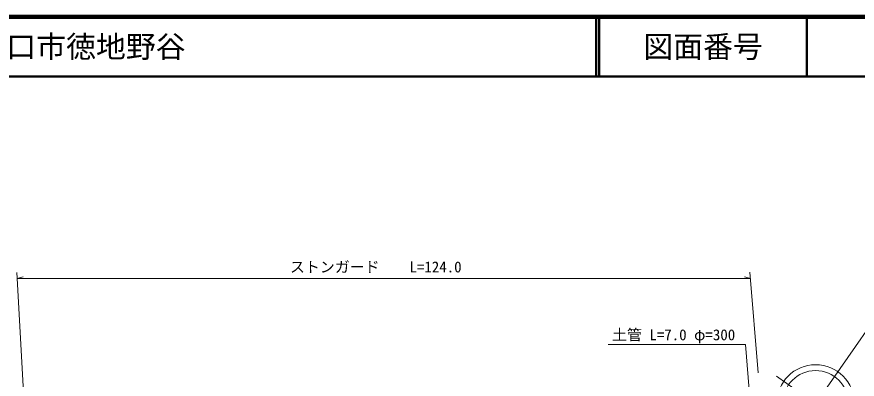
# Model space of a CAD drawing. Units: millimetres, scale not verified. Extents: x 40000 to 680000, y 20000 to 380000.
# Drawn here: x 411781 to 552408, y 319352 to 380000 of the extents above; entities that cross this region are included whole.
import ezdxf
from ezdxf.enums import TextEntityAlignment as Align

# ---------------------------------------------------------------- set-up
doc = ezdxf.new("R2010")
doc.units = ezdxf.units.MM
doc.header["$LTSCALE"] = 1000
for name, color, linetype, lineweight in [('M-BGD', 7, 'Continuous', 13), ('M-STR-HTXT', 7, 'Continuous', 13), ('M-TTL', 2, 'Continuous', 140), ('M-TTL-LINE', 7, 'Continuous', 50)]:
    doc.layers.add(name, color=color, linetype=linetype, lineweight=lineweight)
doc.layers.add('M-TTL-TXT', color=7, linetype='Continuous')
doc.styles.add('ＭＳ ゴシック', font='')
doc.styles.get('ＭＳ ゴシック').set_extended_font_data('MS Gothic')

msp = doc.modelspace()

# ---------------------------------------------------------------- linework, layer by layer
at = {"layer": 'M-BGD'}
for p, q in [((540047, 307532), (559823, 335929)), ((538880, 319854), (552009, 310710))]:
    msp.add_line(p, q, dxfattribs=at)
for radius in [6500, 5500]:
    msp.add_circle((545445, 315282), radius, dxfattribs=at)
at = {"layer": 'M-STR-HTXT'}
for p, q in [((414980, 280327), (411805, 337187)), ((411859, 336220), (412859, 336470)), ((411859, 336220), (534527, 336220)), ((534527, 336220), (533527, 336470)), ((534442, 337257), (535819, 320424)), ((533734, 325147), (510734, 325147)), ((533734, 325147), (535737, 299420))]:
    msp.add_line(p, q, dxfattribs=at)
at = {"layer": 'M-TTL'}
msp.add_line((680000, 380000), (40000, 380000), dxfattribs=at)
at = {"layer": 'M-TTL-LINE'}
for p, q in [((508747, 380000), (508747, 370000)), ((509247, 380000), (509247, 370000)), ((543997, 380000), (543997, 370000)), ((40000, 370000), (680000, 370000))]:
    msp.add_line(p, q, dxfattribs=at)

# ---------------------------------------------------------------- texts
at = {"layer": 'M-STR-HTXT', "style": 'ＭＳ ゴシック'}
for s, p in [('ストンガード\u3000\u3000L=124.0', (457486, 336673)), ('土管 L=7.0 φ=300', (511386, 325317))]:
    msp.add_text(s, height=1833, dxfattribs=at).set_placement(p, align=Align.BOTTOM_LEFT)
at = {"layer": 'M-TTL-TXT', "style": 'ＭＳ ゴシック'}
msp.add_text('山口市徳地野谷', height=3666, dxfattribs=at).set_placement((405024, 375000), align=Align.MIDDLE_LEFT)
msp.add_text('図面番号', height=3666, dxfattribs=at).set_placement((526622, 375000), align=Align.MIDDLE_CENTER)

doc.saveas('drawing.dxf')
